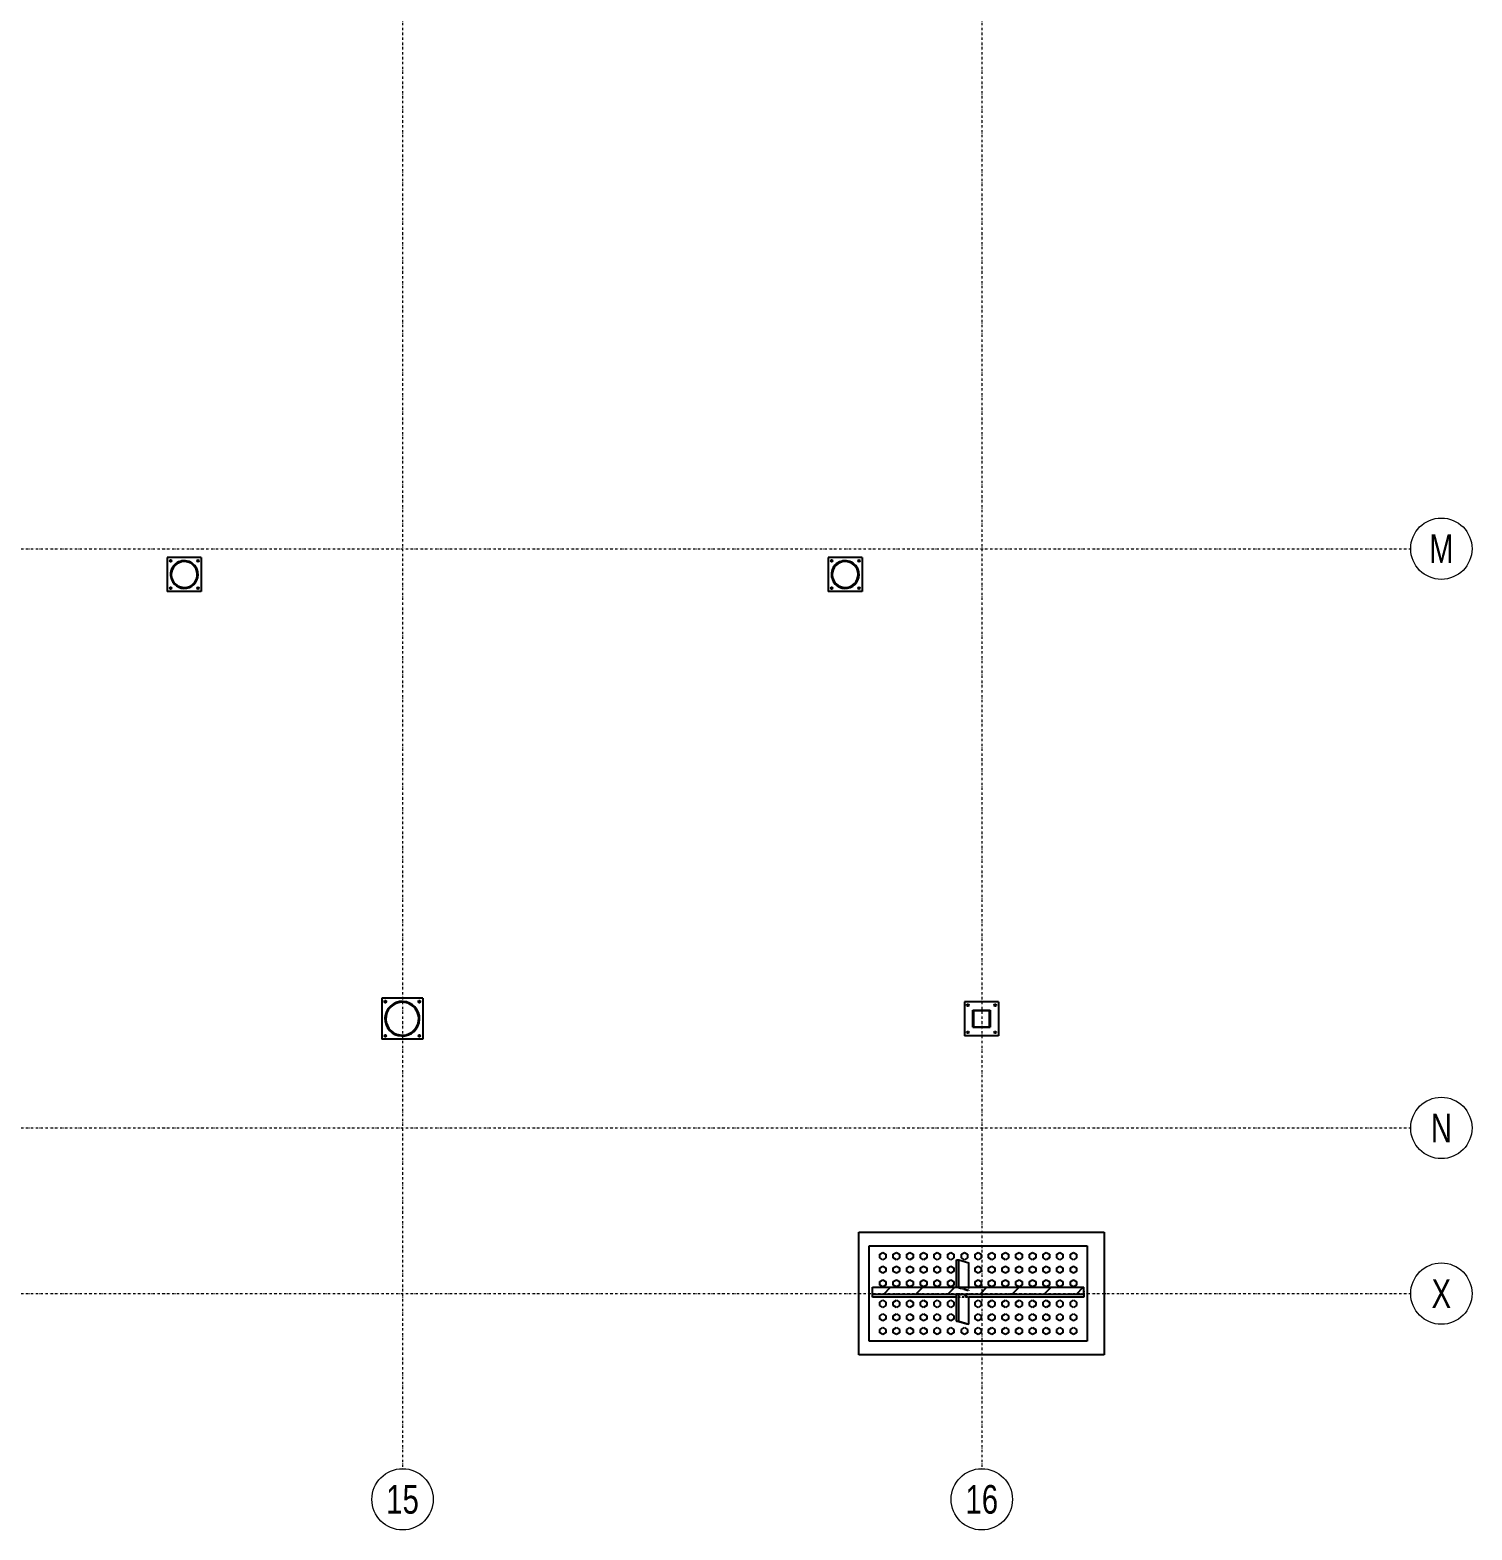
# Model space of a CAD drawing. Header units: millimetres. Extents: x 1541 to 289025, y -12015 to 47026.
# Drawn here: x 96477 to 98011, y -11969 to -10374 of the extents above; entities that cross this region are included whole.
import ezdxf
from ezdxf.enums import TextEntityAlignment as Align

# ---------------------------------------------------------------- set-up
doc = ezdxf.new("R2010")
doc.units = ezdxf.units.MM
doc.header["$LTSCALE"] = 0.1
for name, pattern in [('DASHDOTX2', [50.8, 25.4, -12.7, 0, -12.7]), ('DXK_LINE_DOT2', [3.9198, 1.9599, -1.9599]), ('Grid Line', [3.33375, 1.905, -0.47625, 0.47625, -0.47625])]:
    doc.linetypes.add(name, pattern=pattern)
doc.layers.get('0').update_dxf_attribs({"color": 255})
doc.layers.add('E_EJES', color=8, linetype='Continuous', lineweight=9)
doc.layers.add('E_EJES-1', color=8, linetype='Grid Line', lineweight=9)
doc.styles.add('Swis721 LtCn BT_1', font='swisscl.ttf', dxfattribs={"height": 0.42})

# ---------------------------------------------------------------- blocks, each defined once
blk = doc.blocks.new('Grid - CNI_NOMBRE EJES-372759-_26_00m_LOC COLUMNAS Y MUROS PISO 7')
at = {"layer": 'E_EJES'}
blk.add_circle((0, 0), 0.003, dxfattribs=at)

msp = doc.modelspace()

# ---------------------------------------------------------------- hatches: boundary and pattern name
at = {"linetype": 'Continuous'}
h = msp.add_hatch(color=96, dxfattribs=at)
h.paths.add_polyline_path([(96656, -10952.7), (96655.8, -10950.1), (96655.1, -10947.7), (96654, -10945.3), (96652.6, -10943.2), (96650.7, -10941.4), (96648.6, -10940), (96646.3, -10938.9), (96643.8, -10938.2), (96641.3, -10938), (96638.7, -10938.2), (96636.2, -10938.9), (96633.9, -10940), (96631.8, -10941.4), (96630, -10943.2), (96628.5, -10945.3), (96627.5, -10947.7), (96626.8, -10950.1), (96626.6, -10952.7), (96626.8, -10955.3), (96627.5, -10957.7), (96628.5, -10960.1), (96630, -10962.2), (96631.8, -10964), (96633.9, -10965.4), (96636.2, -10966.5), (96638.7, -10967.2), (96641.3, -10967.4), (96643.8, -10967.2), (96646.3, -10966.5), (96648.6, -10965.4), (96650.7, -10964), (96652.6, -10962.2), (96654, -10960.1), (96655.1, -10957.7), (96655.8, -10955.3)])
h.paths.add_polyline_path([(96654.3, -10957.4), (96653.3, -10959.6), (96651.9, -10961.6), (96650.2, -10963.3), (96648.2, -10964.7), (96646, -10965.7), (96643.7, -10966.3), (96641.3, -10966.5), (96638.9, -10966.3), (96636.5, -10965.7), (96634.4, -10964.7), (96632.4, -10963.3), (96630.7, -10961.6), (96629.3, -10959.6), (96628.3, -10957.4), (96627.6, -10955.1), (96627.4, -10952.7), (96627.6, -10950.3), (96628.3, -10948), (96629.3, -10945.8), (96630.7, -10943.8), (96632.4, -10942.1), (96634.4, -10940.7), (96636.5, -10939.7), (96638.9, -10939.1), (96641.3, -10938.9), (96643.7, -10939.1), (96646, -10939.7), (96648.2, -10940.7), (96650.2, -10942.1), (96651.9, -10943.8), (96653.3, -10945.8), (96654.3, -10948), (96654.9, -10950.3), (96655.1, -10952.7), (96654.9, -10955.1)])
h = msp.add_hatch(color=96, dxfattribs=at)
h.paths.add_polyline_path([(97359.1, -10952.7), (97358.9, -10950.1), (97358.3, -10947.7), (97357.2, -10945.3), (97355.7, -10943.2), (97353.9, -10941.4), (97351.8, -10940), (97349.5, -10938.9), (97347, -10938.2), (97344.4, -10938), (97341.9, -10938.2), (97339.4, -10938.9), (97337.1, -10940), (97335, -10941.4), (97333.2, -10943.2), (97331.7, -10945.3), (97330.6, -10947.7), (97329.9, -10950.1), (97329.7, -10952.7), (97329.9, -10955.3), (97330.6, -10957.7), (97331.7, -10960.1), (97333.2, -10962.2), (97335, -10964), (97337.1, -10965.4), (97339.4, -10966.5), (97341.9, -10967.2), (97344.4, -10967.4), (97347, -10967.2), (97349.5, -10966.5), (97351.8, -10965.4), (97353.9, -10964), (97355.7, -10962.2), (97357.2, -10960.1), (97358.3, -10957.7), (97358.9, -10955.3)])
h.paths.add_polyline_path([(97357.4, -10957.4), (97356.4, -10959.6), (97355, -10961.6), (97353.3, -10963.3), (97351.4, -10964.7), (97349.2, -10965.7), (97346.8, -10966.3), (97344.4, -10966.5), (97342, -10966.3), (97339.7, -10965.7), (97337.5, -10964.7), (97335.5, -10963.3), (97333.8, -10961.6), (97332.4, -10959.6), (97331.4, -10957.4), (97330.8, -10955.1), (97330.6, -10952.7), (97330.8, -10950.3), (97331.4, -10948), (97332.4, -10945.8), (97333.8, -10943.8), (97335.5, -10942.1), (97337.5, -10940.7), (97339.7, -10939.7), (97342, -10939.1), (97344.4, -10938.9), (97346.8, -10939.1), (97349.2, -10939.7), (97351.4, -10940.7), (97353.3, -10942.1), (97355, -10943.8), (97356.4, -10945.8), (97357.4, -10948), (97358.1, -10950.3), (97358.3, -10952.7), (97358.1, -10955.1)])
h = msp.add_hatch(color=96, dxfattribs=at)
h.paths.add_polyline_path([(96891.7, -11425.1), (96891.4, -11422.2), (96890.8, -11419.4), (96889.7, -11416.8), (96888.1, -11414.3), (96886.3, -11412.1), (96884.1, -11410.2), (96881.6, -11408.7), (96878.9, -11407.6), (96876.1, -11406.9), (96873.2, -11406.7), (96870.4, -11406.9), (96867.6, -11407.6), (96864.9, -11408.7), (96862.4, -11410.2), (96860.2, -11412.1), (96858.4, -11414.3), (96856.8, -11416.8), (96855.7, -11419.4), (96855.1, -11422.2), (96854.8, -11425.1), (96855.1, -11428), (96855.7, -11430.8), (96856.8, -11433.5), (96858.4, -11435.9), (96860.2, -11438.1), (96862.4, -11440), (96864.9, -11441.5), (96867.6, -11442.6), (96870.4, -11443.3), (96873.2, -11443.5), (96876.1, -11443.3), (96878.9, -11442.6), (96881.6, -11441.5), (96884.1, -11440), (96886.3, -11438.1), (96888.1, -11435.9), (96889.7, -11433.5), (96890.8, -11430.8), (96891.4, -11428)])
h.paths.add_polyline_path([(96889.9, -11430.5), (96888.9, -11433.1), (96887.4, -11435.4), (96885.7, -11437.5), (96883.6, -11439.3), (96881.2, -11440.8), (96878.7, -11441.8), (96876, -11442.4), (96873.2, -11442.7), (96870.5, -11442.4), (96867.8, -11441.8), (96865.3, -11440.8), (96862.9, -11439.3), (96860.8, -11437.5), (96859.1, -11435.4), (96857.6, -11433.1), (96856.6, -11430.5), (96855.9, -11427.9), (96855.7, -11425.1), (96855.9, -11422.4), (96856.6, -11419.7), (96857.6, -11417.2), (96859.1, -11414.8), (96860.8, -11412.7), (96862.9, -11410.9), (96865.3, -11409.5), (96867.8, -11408.4), (96870.5, -11407.8), (96873.2, -11407.6), (96876, -11407.8), (96878.7, -11408.4), (96881.2, -11409.5), (96883.6, -11410.9), (96885.7, -11412.7), (96887.4, -11414.8), (96888.9, -11417.2), (96889.9, -11419.7), (96890.6, -11422.4), (96890.8, -11425.1), (96890.6, -11427.9)])
h = msp.add_hatch(dxfattribs=at)
h.set_pattern_fill('', scale=7.611392, style=0, pattern_type=0)
h.set_pattern_definition([(45, (97480.348, -11416.054), (-17.088, 17.088), [])])
h.paths.add_polyline_path([(97498.5, -11416.1), (97480.3, -11416.1), (97480.3, -11434.2), (97498.5, -11434.2)])
h.paths.add_polyline_path([(97480.9, -11433.6), (97480.9, -11416.6), (97497.9, -11416.6), (97497.9, -11433.6)])
h = msp.add_hatch(dxfattribs=at)
h.set_pattern_fill('', scale=7.611392, style=0, pattern_type=0)
h.set_pattern_definition([(45, (97597.685, -11710.71), (-17.088, 17.088), [])])
h.paths.add_polyline_path([(97598.2, -11715.9), (97597.7, -11710.7), (97373.4, -11710.7), (97373.4, -11718), (97598.2, -11718)])

# ---------------------------------------------------------------- linework, layer by layer
at = {"color": 2, "linetype": 'Continuous'}
for p, q in [((96659.4, -10934.6), (96623.2, -10934.6)), ((96623.2, -10934.6), (96623.2, -10970.8)), ((96659.4, -10934.6), (96659.4, -10970.8)), ((97362.6, -10934.6), (97326.3, -10934.6)), ((97326.3, -10934.6), (97326.3, -10970.8)), ((97362.6, -10934.6), (97362.6, -10970.8)), ((96659.4, -10970.8), (96623.2, -10970.8)), ((97362.6, -10970.8), (97326.3, -10970.8)), ((96895, -11403.4), (96851.5, -11403.4)), ((96851.5, -11403.4), (96851.5, -11446.9)), ((96895, -11403.4), (96895, -11446.9)), ((97507.5, -11407), (97471.3, -11407)), ((97471.3, -11407), (97471.3, -11443.2)), ((97480.3, -11434.2), (97480.3, -11416.1)), ((97480.3, -11416.1), (97498.5, -11416.1)), ((97497.9, -11416.6), (97480.9, -11416.6)), ((97480.9, -11416.6), (97480.9, -11433.6)), ((97497.9, -11433.6), (97497.9, -11416.6)), ((97498.5, -11416.1), (97498.5, -11434.2)), ((97507.5, -11407), (97507.5, -11443.2)), ((97480.3, -11434.2), (97498.5, -11434.2)), ((97480.9, -11433.6), (97497.9, -11433.6)), ((96895, -11446.9), (96851.5, -11446.9)), ((97507.5, -11443.2), (97471.3, -11443.2)), ((97358.9, -11652.3), (97619.9, -11652.3)), ((97358.9, -11782.7), (97358.9, -11652.3)), ((97619.9, -11652.3), (97619.9, -11782.7)), ((97369.8, -11768.2), (97369.8, -11666.8)), ((97369.8, -11666.8), (97601.8, -11666.8)), ((97601.8, -11666.8), (97601.8, -11768.2)), ((97462.9, -11710.7), (97462.9, -11681.6)), ((97462.9, -11681.6), (97465.3, -11681.7)), ((97465.3, -11681.7), (97476.1, -11684.9)), ((97465.3, -11710.8), (97465.3, -11681.7)), ((97476, -11710.7), (97476.1, -11684.9)), ((97373.4, -11718), (97373.4, -11710.7)), ((97373.4, -11710.7), (97597.7, -11710.7)), ((97373.4, -11721.1), (97373.4, -11718)), ((97373.4, -11718), (97598.2, -11718)), ((97462.9, -11721.1), (97373.4, -11721.1)), ((97462.9, -11710.7), (97465.3, -11710.8)), ((97462.9, -11746.9), (97462.9, -11717.8)), ((97462.9, -11717.8), (97465.3, -11717.8)), ((97465.3, -11746.9), (97465.3, -11717.8)), ((97476, -11750.1), (97476.1, -11721.1)), ((97598.2, -11721.1), (97476.1, -11721.1)), ((97597.7, -11710.7), (97598.2, -11710.7)), ((97597.7, -11710.7), (97598.2, -11715.9)), ((97598.2, -11715.9), (97598.2, -11710.7)), ((97598.2, -11718), (97598.2, -11715.9)), ((97598.2, -11718), (97598.2, -11721.1)), ((97473.8, -11750.1), (97462.9, -11746.9)), ((97462.9, -11746.9), (97465.3, -11746.9)), ((97465.3, -11746.9), (97476, -11750.1)), ((97476, -11750.1), (97473.8, -11750.1)), ((97601.8, -11768.2), (97369.8, -11768.2)), ((97619.9, -11782.7), (97358.9, -11782.7))]:
    msp.add_line(p, q, dxfattribs=at)
at = {"color": 7, "linetype": 'Continuous'}
for p, q in [((96625.7, -10938.2), (96626.2, -10937.2)), ((96626.2, -10939.2), (96625.7, -10938.2)), ((96626.2, -10937.2), (96627.3, -10937.2)), ((96627.3, -10939.2), (96626.2, -10939.2)), ((96627.3, -10937.2), (96627.9, -10938.2)), ((96627.9, -10938.2), (96627.3, -10939.2)), ((96654.6, -10938.2), (96655.2, -10937.2)), ((96655.2, -10939.2), (96654.6, -10938.2)), ((96655.2, -10937.2), (96656.3, -10937.2)), ((96656.3, -10939.2), (96655.2, -10939.2)), ((96656.3, -10937.2), (96656.9, -10938.2)), ((96656.9, -10938.2), (96656.3, -10939.2)), ((97328.8, -10938.2), (97329.4, -10937.2)), ((97329.4, -10939.2), (97328.8, -10938.2)), ((97329.4, -10937.2), (97330.5, -10937.2)), ((97330.5, -10939.2), (97329.4, -10939.2)), ((97330.5, -10937.2), (97331.1, -10938.2)), ((97331.1, -10938.2), (97330.5, -10939.2)), ((97357.8, -10938.2), (97358.4, -10937.2)), ((97358.4, -10939.2), (97357.8, -10938.2)), ((97358.4, -10937.2), (97359.5, -10937.2)), ((97359.5, -10939.2), (97358.4, -10939.2)), ((97359.5, -10937.2), (97360.1, -10938.2)), ((97360.1, -10938.2), (97359.5, -10939.2)), ((96625.7, -10967.2), (96626.2, -10966.2)), ((96626.2, -10968.2), (96625.7, -10967.2)), ((96626.2, -10966.2), (96627.3, -10966.2)), ((96627.3, -10968.2), (96626.2, -10968.2)), ((96627.3, -10966.2), (96627.9, -10967.2)), ((96627.9, -10967.2), (96627.3, -10968.2)), ((96654.6, -10967.2), (96655.2, -10966.2)), ((96655.2, -10968.2), (96654.6, -10967.2)), ((96655.2, -10966.2), (96656.3, -10966.2)), ((96656.3, -10968.2), (96655.2, -10968.2)), ((96656.3, -10966.2), (96656.9, -10967.2)), ((96656.9, -10967.2), (96656.3, -10968.2)), ((97328.8, -10967.2), (97329.4, -10966.2)), ((97329.4, -10968.2), (97328.8, -10967.2)), ((97329.4, -10966.2), (97330.5, -10966.2)), ((97330.5, -10968.2), (97329.4, -10968.2)), ((97330.5, -10966.2), (97331.1, -10967.2)), ((97331.1, -10967.2), (97330.5, -10968.2)), ((97357.8, -10967.2), (97358.4, -10966.2)), ((97358.4, -10968.2), (97357.8, -10967.2)), ((97358.4, -10966.2), (97359.5, -10966.2)), ((97359.5, -10968.2), (97358.4, -10968.2)), ((97359.5, -10966.2), (97360.1, -10967.2)), ((97360.1, -10967.2), (97359.5, -10968.2)), ((96853.8, -11407), (96854.5, -11405.8)), ((96854.5, -11405.8), (96855.8, -11405.8)), ((96855.8, -11405.8), (96856.5, -11407)), ((96890, -11407), (96890.7, -11405.8)), ((96890.7, -11405.8), (96892, -11405.8)), ((96892, -11405.8), (96892.7, -11407)), ((96854.5, -11408.2), (96853.8, -11407)), ((96855.8, -11408.2), (96854.5, -11408.2)), ((96856.5, -11407), (96855.8, -11408.2)), ((96890.7, -11408.2), (96890, -11407)), ((96892, -11408.2), (96890.7, -11408.2)), ((96892.7, -11407), (96892, -11408.2)), ((97473.8, -11410.6), (97474.3, -11409.6)), ((97474.3, -11411.6), (97473.8, -11410.6)), ((97474.3, -11409.6), (97475.5, -11409.6)), ((97475.5, -11411.6), (97474.3, -11411.6)), ((97475.5, -11409.6), (97476, -11410.6)), ((97476, -11410.6), (97475.5, -11411.6)), ((97502.8, -11410.6), (97503.3, -11409.6)), ((97503.3, -11411.6), (97502.8, -11410.6)), ((97503.3, -11409.6), (97504.5, -11409.6)), ((97504.5, -11411.6), (97503.3, -11411.6)), ((97504.5, -11409.6), (97505, -11410.6)), ((97505, -11410.6), (97504.5, -11411.6)), ((96853.8, -11443.2), (96854.5, -11442.1)), ((96854.5, -11444.4), (96853.8, -11443.2)), ((96854.5, -11442.1), (96855.8, -11442.1)), ((96855.8, -11444.4), (96854.5, -11444.4)), ((96855.8, -11442.1), (96856.5, -11443.2)), ((96856.5, -11443.2), (96855.8, -11444.4)), ((96890, -11443.2), (96890.7, -11442.1)), ((96890.7, -11444.4), (96890, -11443.2)), ((96890.7, -11442.1), (96892, -11442.1)), ((96892, -11444.4), (96890.7, -11444.4)), ((96892, -11442.1), (96892.7, -11443.2)), ((96892.7, -11443.2), (96892, -11444.4)), ((97473.8, -11439.6), (97474.3, -11438.6)), ((97474.3, -11440.6), (97473.8, -11439.6)), ((97474.3, -11438.6), (97475.5, -11438.6)), ((97475.5, -11440.6), (97474.3, -11440.6)), ((97475.5, -11438.6), (97476, -11439.6)), ((97476, -11439.6), (97475.5, -11440.6)), ((97502.8, -11439.6), (97503.3, -11438.6)), ((97503.3, -11440.6), (97502.8, -11439.6)), ((97503.3, -11438.6), (97504.5, -11438.6)), ((97504.5, -11440.6), (97503.3, -11440.6)), ((97504.5, -11438.6), (97505, -11439.6)), ((97505, -11439.6), (97504.5, -11440.6)), ((97381.1, -11675.7), (97384.3, -11673.9)), ((97381.1, -11679.5), (97381.1, -11675.7)), ((97384.3, -11673.9), (97387.6, -11675.7)), ((97387.6, -11675.7), (97387.6, -11679.5)), ((97395.6, -11675.7), (97398.8, -11673.9)), ((97395.6, -11679.5), (97395.6, -11675.7)), ((97398.8, -11673.9), (97402.1, -11675.7)), ((97402.1, -11675.7), (97402.1, -11679.5)), ((97410, -11675.7), (97413.3, -11673.9)), ((97410, -11679.5), (97410, -11675.7)), ((97413.3, -11673.9), (97416.6, -11675.7)), ((97416.6, -11675.7), (97416.6, -11679.5)), ((97424.5, -11675.7), (97427.8, -11673.9)), ((97424.5, -11679.5), (97424.5, -11675.7)), ((97427.8, -11673.9), (97431.1, -11675.7)), ((97431.1, -11675.7), (97431.1, -11679.5)), ((97439, -11675.7), (97442.3, -11673.9)), ((97439, -11679.5), (97439, -11675.7)), ((97442.3, -11673.9), (97445.6, -11675.7)), ((97445.6, -11675.7), (97445.6, -11679.5)), ((97453.5, -11675.7), (97456.8, -11673.9)), ((97453.5, -11679.5), (97453.5, -11675.7)), ((97456.8, -11673.9), (97460.1, -11675.7)), ((97460.1, -11675.7), (97460.1, -11679.5)), ((97468, -11675.7), (97471.3, -11673.9)), ((97468, -11679.5), (97468, -11675.7)), ((97471.3, -11673.9), (97474.6, -11675.7)), ((97474.6, -11675.7), (97474.6, -11679.5)), ((97482.5, -11675.7), (97485.8, -11673.9)), ((97482.5, -11679.5), (97482.5, -11675.7)), ((97485.8, -11673.9), (97489.1, -11675.7)), ((97489.1, -11675.7), (97489.1, -11679.5)), ((97497, -11675.7), (97500.3, -11673.9)), ((97497, -11679.5), (97497, -11675.7)), ((97500.3, -11673.9), (97503.6, -11675.7)), ((97503.6, -11675.7), (97503.6, -11679.5)), ((97511.5, -11675.7), (97514.8, -11673.9)), ((97511.5, -11679.5), (97511.5, -11675.7)), ((97514.8, -11673.9), (97518.1, -11675.7)), ((97518.1, -11675.7), (97518.1, -11679.5)), ((97526, -11675.7), (97529.3, -11673.9)), ((97526, -11679.5), (97526, -11675.7)), ((97529.3, -11673.9), (97532.6, -11675.7)), ((97532.6, -11675.7), (97532.6, -11679.5)), ((97540.5, -11675.7), (97543.8, -11673.9)), ((97540.5, -11679.5), (97540.5, -11675.7)), ((97543.8, -11673.9), (97547.1, -11675.7)), ((97547.1, -11675.7), (97547.1, -11679.5)), ((97555, -11675.7), (97558.3, -11673.9)), ((97555, -11679.5), (97555, -11675.7)), ((97558.3, -11673.9), (97561.6, -11675.7)), ((97561.6, -11675.7), (97561.6, -11679.5)), ((97569.5, -11675.7), (97572.8, -11673.9)), ((97569.5, -11679.5), (97569.5, -11675.7)), ((97572.8, -11673.9), (97576, -11675.7)), ((97576, -11675.7), (97576, -11679.5)), ((97584, -11675.7), (97587.3, -11673.9)), ((97584, -11679.5), (97584, -11675.7)), ((97587.3, -11673.9), (97590.5, -11675.7)), ((97590.5, -11675.7), (97590.5, -11679.5)), ((97384.3, -11681.4), (97381.1, -11679.5)), ((97381.1, -11690.2), (97384.3, -11688.4)), ((97381.1, -11694), (97381.1, -11690.2)), ((97387.6, -11679.5), (97384.3, -11681.4)), ((97384.3, -11688.4), (97387.6, -11690.2)), ((97387.6, -11690.2), (97387.6, -11694)), ((97398.8, -11681.4), (97395.6, -11679.5)), ((97395.6, -11690.2), (97398.8, -11688.4)), ((97395.6, -11694), (97395.6, -11690.2)), ((97402.1, -11679.5), (97398.8, -11681.4)), ((97398.8, -11688.4), (97402.1, -11690.2)), ((97402.1, -11690.2), (97402.1, -11694)), ((97413.3, -11681.4), (97410, -11679.5)), ((97410, -11690.2), (97413.3, -11688.4)), ((97410, -11694), (97410, -11690.2)), ((97416.6, -11679.5), (97413.3, -11681.4)), ((97413.3, -11688.4), (97416.6, -11690.2)), ((97416.6, -11690.2), (97416.6, -11694)), ((97427.8, -11681.4), (97424.5, -11679.5)), ((97424.5, -11690.2), (97427.8, -11688.4)), ((97424.5, -11694), (97424.5, -11690.2)), ((97431.1, -11679.5), (97427.8, -11681.4)), ((97427.8, -11688.4), (97431.1, -11690.2)), ((97431.1, -11690.2), (97431.1, -11694)), ((97442.3, -11681.4), (97439, -11679.5)), ((97439, -11690.2), (97442.3, -11688.4)), ((97439, -11694), (97439, -11690.2)), ((97445.6, -11679.5), (97442.3, -11681.4)), ((97442.3, -11688.4), (97445.6, -11690.2)), ((97445.6, -11690.2), (97445.6, -11694)), ((97456.8, -11681.4), (97453.5, -11679.5)), ((97453.5, -11690.2), (97456.8, -11688.4)), ((97453.5, -11694), (97453.5, -11690.2)), ((97460.1, -11679.5), (97456.8, -11681.4)), ((97456.8, -11688.4), (97460.1, -11690.2)), ((97460.1, -11690.2), (97460.1, -11694)), ((97471.3, -11681.4), (97468, -11679.5)), ((97474.6, -11679.5), (97471.3, -11681.4)), ((97485.8, -11681.4), (97482.5, -11679.5)), ((97482.5, -11690.2), (97485.8, -11688.4)), ((97482.5, -11694), (97482.5, -11690.2)), ((97489.1, -11679.5), (97485.8, -11681.4)), ((97485.8, -11688.4), (97489.1, -11690.2)), ((97489.1, -11690.2), (97489.1, -11694)), ((97500.3, -11681.4), (97497, -11679.5)), ((97497, -11690.2), (97500.3, -11688.4)), ((97497, -11694), (97497, -11690.2)), ((97503.6, -11679.5), (97500.3, -11681.4)), ((97500.3, -11688.4), (97503.6, -11690.2)), ((97503.6, -11690.2), (97503.6, -11694)), ((97514.8, -11681.4), (97511.5, -11679.5)), ((97511.5, -11690.2), (97514.8, -11688.4)), ((97511.5, -11694), (97511.5, -11690.2)), ((97518.1, -11679.5), (97514.8, -11681.4)), ((97514.8, -11688.4), (97518.1, -11690.2)), ((97518.1, -11690.2), (97518.1, -11694)), ((97529.3, -11681.4), (97526, -11679.5)), ((97526, -11690.2), (97529.3, -11688.4)), ((97526, -11694), (97526, -11690.2)), ((97532.6, -11679.5), (97529.3, -11681.4)), ((97529.3, -11688.4), (97532.6, -11690.2)), ((97532.6, -11690.2), (97532.6, -11694)), ((97543.8, -11681.4), (97540.5, -11679.5)), ((97540.5, -11690.2), (97543.8, -11688.4)), ((97540.5, -11694), (97540.5, -11690.2)), ((97547.1, -11679.5), (97543.8, -11681.4)), ((97543.8, -11688.4), (97547.1, -11690.2)), ((97547.1, -11690.2), (97547.1, -11694)), ((97558.3, -11681.4), (97555, -11679.5)), ((97555, -11690.2), (97558.3, -11688.4)), ((97555, -11694), (97555, -11690.2)), ((97561.6, -11679.5), (97558.3, -11681.4)), ((97558.3, -11688.4), (97561.6, -11690.2)), ((97561.6, -11690.2), (97561.6, -11694)), ((97572.8, -11681.4), (97569.5, -11679.5)), ((97569.5, -11690.2), (97572.8, -11688.4)), ((97569.5, -11694), (97569.5, -11690.2)), ((97576, -11679.5), (97572.8, -11681.4)), ((97572.8, -11688.4), (97576, -11690.2)), ((97576, -11690.2), (97576, -11694)), ((97587.3, -11681.4), (97584, -11679.5)), ((97584, -11690.2), (97587.3, -11688.4)), ((97584, -11694), (97584, -11690.2)), ((97590.5, -11679.5), (97587.3, -11681.4)), ((97587.3, -11688.4), (97590.5, -11690.2)), ((97590.5, -11690.2), (97590.5, -11694)), ((97384.3, -11695.9), (97381.1, -11694)), ((97381.1, -11704.7), (97384.3, -11702.9)), ((97381.1, -11708.5), (97381.1, -11704.7)), ((97384.3, -11710.4), (97381.1, -11708.5)), ((97387.6, -11694), (97384.3, -11695.9)), ((97384.3, -11702.9), (97387.6, -11704.7)), ((97387.6, -11708.5), (97384.3, -11710.4)), ((97387.6, -11704.7), (97387.6, -11708.5)), ((97398.8, -11695.9), (97395.6, -11694)), ((97395.6, -11704.7), (97398.8, -11702.9)), ((97395.6, -11708.5), (97395.6, -11704.7)), ((97398.8, -11710.4), (97395.6, -11708.5)), ((97402.1, -11694), (97398.8, -11695.9)), ((97398.8, -11702.9), (97402.1, -11704.7)), ((97402.1, -11708.5), (97398.8, -11710.4)), ((97402.1, -11704.7), (97402.1, -11708.5)), ((97413.3, -11695.9), (97410, -11694)), ((97410, -11704.7), (97413.3, -11702.9)), ((97410, -11708.5), (97410, -11704.7)), ((97413.3, -11710.4), (97410, -11708.5)), ((97416.6, -11694), (97413.3, -11695.9)), ((97413.3, -11702.9), (97416.6, -11704.7)), ((97416.6, -11708.5), (97413.3, -11710.4)), ((97416.6, -11704.7), (97416.6, -11708.5)), ((97427.8, -11695.9), (97424.5, -11694)), ((97424.5, -11704.7), (97427.8, -11702.9)), ((97424.5, -11708.5), (97424.5, -11704.7)), ((97427.8, -11710.4), (97424.5, -11708.5)), ((97431.1, -11694), (97427.8, -11695.9)), ((97427.8, -11702.9), (97431.1, -11704.7)), ((97431.1, -11708.5), (97427.8, -11710.4)), ((97431.1, -11704.7), (97431.1, -11708.5)), ((97442.3, -11695.9), (97439, -11694)), ((97439, -11704.7), (97442.3, -11702.9)), ((97439, -11708.5), (97439, -11704.7)), ((97442.3, -11710.4), (97439, -11708.5)), ((97445.6, -11694), (97442.3, -11695.9)), ((97442.3, -11702.9), (97445.6, -11704.7)), ((97445.6, -11708.5), (97442.3, -11710.4)), ((97445.6, -11704.7), (97445.6, -11708.5)), ((97456.8, -11695.9), (97453.5, -11694)), ((97453.5, -11704.7), (97456.8, -11702.9)), ((97453.5, -11708.5), (97453.5, -11704.7)), ((97456.8, -11710.4), (97453.5, -11708.5)), ((97460.1, -11694), (97456.8, -11695.9)), ((97456.8, -11702.9), (97460.1, -11704.7)), ((97460.1, -11708.5), (97456.8, -11710.4)), ((97460.1, -11704.7), (97460.1, -11708.5)), ((97485.8, -11695.9), (97482.5, -11694)), ((97482.5, -11704.7), (97485.8, -11702.9)), ((97482.5, -11708.5), (97482.5, -11704.7)), ((97485.8, -11710.4), (97482.5, -11708.5)), ((97489.1, -11694), (97485.8, -11695.9)), ((97485.8, -11702.9), (97489.1, -11704.7)), ((97489.1, -11708.5), (97485.8, -11710.4)), ((97489.1, -11704.7), (97489.1, -11708.5)), ((97500.3, -11695.9), (97497, -11694)), ((97497, -11704.7), (97500.3, -11702.9)), ((97497, -11708.5), (97497, -11704.7)), ((97500.3, -11710.4), (97497, -11708.5)), ((97503.6, -11694), (97500.3, -11695.9)), ((97500.3, -11702.9), (97503.6, -11704.7)), ((97503.6, -11708.5), (97500.3, -11710.4)), ((97503.6, -11704.7), (97503.6, -11708.5)), ((97514.8, -11695.9), (97511.5, -11694)), ((97511.5, -11704.7), (97514.8, -11702.9)), ((97511.5, -11708.5), (97511.5, -11704.7)), ((97514.8, -11710.4), (97511.5, -11708.5)), ((97518.1, -11694), (97514.8, -11695.9)), ((97514.8, -11702.9), (97518.1, -11704.7)), ((97518.1, -11708.5), (97514.8, -11710.4)), ((97518.1, -11704.7), (97518.1, -11708.5)), ((97529.3, -11695.9), (97526, -11694)), ((97526, -11704.7), (97529.3, -11702.9)), ((97526, -11708.5), (97526, -11704.7)), ((97529.3, -11710.4), (97526, -11708.5)), ((97532.6, -11694), (97529.3, -11695.9)), ((97529.3, -11702.9), (97532.6, -11704.7)), ((97532.6, -11708.5), (97529.3, -11710.4)), ((97532.6, -11704.7), (97532.6, -11708.5)), ((97543.8, -11695.9), (97540.5, -11694)), ((97540.5, -11704.7), (97543.8, -11702.9)), ((97540.5, -11708.5), (97540.5, -11704.7)), ((97543.8, -11710.4), (97540.5, -11708.5)), ((97547.1, -11694), (97543.8, -11695.9)), ((97543.8, -11702.9), (97547.1, -11704.7)), ((97547.1, -11708.5), (97543.8, -11710.4)), ((97547.1, -11704.7), (97547.1, -11708.5)), ((97558.3, -11695.9), (97555, -11694)), ((97555, -11704.7), (97558.3, -11702.9)), ((97555, -11708.5), (97555, -11704.7)), ((97558.3, -11710.4), (97555, -11708.5)), ((97561.6, -11694), (97558.3, -11695.9)), ((97558.3, -11702.9), (97561.6, -11704.7)), ((97561.6, -11708.5), (97558.3, -11710.4)), ((97561.6, -11704.7), (97561.6, -11708.5)), ((97572.8, -11695.9), (97569.5, -11694)), ((97569.5, -11704.7), (97572.8, -11702.9)), ((97569.5, -11708.5), (97569.5, -11704.7)), ((97572.8, -11710.4), (97569.5, -11708.5)), ((97576, -11694), (97572.8, -11695.9)), ((97572.8, -11702.9), (97576, -11704.7)), ((97576, -11708.5), (97572.8, -11710.4)), ((97576, -11704.7), (97576, -11708.5)), ((97587.3, -11695.9), (97584, -11694)), ((97584, -11704.7), (97587.3, -11702.9)), ((97584, -11708.5), (97584, -11704.7)), ((97587.3, -11710.4), (97584, -11708.5)), ((97590.5, -11694), (97587.3, -11695.9)), ((97587.3, -11702.9), (97590.5, -11704.7)), ((97590.5, -11708.5), (97587.3, -11710.4)), ((97590.5, -11704.7), (97590.5, -11708.5)), ((97381.1, -11726.5), (97384.3, -11724.6)), ((97384.3, -11724.6), (97387.6, -11726.5)), ((97395.6, -11726.5), (97398.8, -11724.6)), ((97398.8, -11724.6), (97402.1, -11726.5)), ((97410, -11726.5), (97413.3, -11724.6)), ((97413.3, -11724.6), (97416.6, -11726.5)), ((97424.5, -11726.5), (97427.8, -11724.6)), ((97427.8, -11724.6), (97431.1, -11726.5)), ((97439, -11726.5), (97442.3, -11724.6)), ((97442.3, -11724.6), (97445.6, -11726.5)), ((97453.5, -11726.5), (97456.8, -11724.6)), ((97456.8, -11724.6), (97460.1, -11726.5)), ((97482.5, -11726.5), (97485.8, -11724.6)), ((97485.8, -11724.6), (97489.1, -11726.5)), ((97497, -11726.5), (97500.3, -11724.6)), ((97500.3, -11724.6), (97503.6, -11726.5)), ((97511.5, -11726.5), (97514.8, -11724.6)), ((97514.8, -11724.6), (97518.1, -11726.5)), ((97526, -11726.5), (97529.3, -11724.6)), ((97529.3, -11724.6), (97532.6, -11726.5)), ((97540.5, -11726.5), (97543.8, -11724.6)), ((97543.8, -11724.6), (97547.1, -11726.5)), ((97555, -11726.5), (97558.3, -11724.6)), ((97558.3, -11724.6), (97561.6, -11726.5)), ((97569.5, -11726.5), (97572.8, -11724.6)), ((97572.8, -11724.6), (97576, -11726.5)), ((97584, -11726.5), (97587.3, -11724.6)), ((97587.3, -11724.6), (97590.5, -11726.5)), ((97381.1, -11730.2), (97381.1, -11726.5)), ((97384.3, -11732.1), (97381.1, -11730.2)), ((97381.1, -11741), (97384.3, -11739.1)), ((97381.1, -11744.7), (97381.1, -11741)), ((97387.6, -11730.2), (97384.3, -11732.1)), ((97384.3, -11739.1), (97387.6, -11741)), ((97387.6, -11726.5), (97387.6, -11730.2)), ((97387.6, -11741), (97387.6, -11744.7)), ((97395.6, -11730.2), (97395.6, -11726.5)), ((97398.8, -11732.1), (97395.6, -11730.2)), ((97395.6, -11741), (97398.8, -11739.1)), ((97395.6, -11744.7), (97395.6, -11741)), ((97402.1, -11730.2), (97398.8, -11732.1)), ((97398.8, -11739.1), (97402.1, -11741)), ((97402.1, -11726.5), (97402.1, -11730.2)), ((97402.1, -11741), (97402.1, -11744.7)), ((97410, -11730.2), (97410, -11726.5)), ((97413.3, -11732.1), (97410, -11730.2)), ((97410, -11741), (97413.3, -11739.1)), ((97410, -11744.7), (97410, -11741)), ((97416.6, -11730.2), (97413.3, -11732.1)), ((97413.3, -11739.1), (97416.6, -11741)), ((97416.6, -11726.5), (97416.6, -11730.2)), ((97416.6, -11741), (97416.6, -11744.7)), ((97424.5, -11730.2), (97424.5, -11726.5)), ((97427.8, -11732.1), (97424.5, -11730.2)), ((97424.5, -11741), (97427.8, -11739.1)), ((97424.5, -11744.7), (97424.5, -11741)), ((97431.1, -11730.2), (97427.8, -11732.1)), ((97427.8, -11739.1), (97431.1, -11741)), ((97431.1, -11726.5), (97431.1, -11730.2)), ((97431.1, -11741), (97431.1, -11744.7)), ((97439, -11730.2), (97439, -11726.5)), ((97442.3, -11732.1), (97439, -11730.2)), ((97439, -11741), (97442.3, -11739.1)), ((97439, -11744.7), (97439, -11741)), ((97445.6, -11730.2), (97442.3, -11732.1)), ((97442.3, -11739.1), (97445.6, -11741)), ((97445.6, -11726.5), (97445.6, -11730.2)), ((97445.6, -11741), (97445.6, -11744.7)), ((97453.5, -11730.2), (97453.5, -11726.5)), ((97456.8, -11732.1), (97453.5, -11730.2)), ((97453.5, -11741), (97456.8, -11739.1)), ((97453.5, -11744.7), (97453.5, -11741)), ((97460.1, -11730.2), (97456.8, -11732.1)), ((97456.8, -11739.1), (97460.1, -11741)), ((97460.1, -11726.5), (97460.1, -11730.2)), ((97460.1, -11741), (97460.1, -11744.7)), ((97482.5, -11730.2), (97482.5, -11726.5)), ((97485.8, -11732.1), (97482.5, -11730.2)), ((97482.5, -11741), (97485.8, -11739.1)), ((97482.5, -11744.7), (97482.5, -11741)), ((97489.1, -11730.2), (97485.8, -11732.1)), ((97485.8, -11739.1), (97489.1, -11741)), ((97489.1, -11726.5), (97489.1, -11730.2)), ((97489.1, -11741), (97489.1, -11744.7)), ((97497, -11730.2), (97497, -11726.5)), ((97500.3, -11732.1), (97497, -11730.2)), ((97497, -11741), (97500.3, -11739.1)), ((97497, -11744.7), (97497, -11741)), ((97503.6, -11730.2), (97500.3, -11732.1)), ((97500.3, -11739.1), (97503.6, -11741)), ((97503.6, -11726.5), (97503.6, -11730.2)), ((97503.6, -11741), (97503.6, -11744.7)), ((97511.5, -11730.2), (97511.5, -11726.5)), ((97514.8, -11732.1), (97511.5, -11730.2)), ((97511.5, -11741), (97514.8, -11739.1)), ((97511.5, -11744.7), (97511.5, -11741)), ((97518.1, -11730.2), (97514.8, -11732.1)), ((97514.8, -11739.1), (97518.1, -11741)), ((97518.1, -11726.5), (97518.1, -11730.2)), ((97518.1, -11741), (97518.1, -11744.7)), ((97526, -11730.2), (97526, -11726.5)), ((97529.3, -11732.1), (97526, -11730.2)), ((97526, -11741), (97529.3, -11739.1)), ((97526, -11744.7), (97526, -11741)), ((97532.6, -11730.2), (97529.3, -11732.1)), ((97529.3, -11739.1), (97532.6, -11741)), ((97532.6, -11726.5), (97532.6, -11730.2)), ((97532.6, -11741), (97532.6, -11744.7)), ((97540.5, -11730.2), (97540.5, -11726.5)), ((97543.8, -11732.1), (97540.5, -11730.2)), ((97540.5, -11741), (97543.8, -11739.1)), ((97540.5, -11744.7), (97540.5, -11741)), ((97547.1, -11730.2), (97543.8, -11732.1)), ((97543.8, -11739.1), (97547.1, -11741)), ((97547.1, -11726.5), (97547.1, -11730.2)), ((97547.1, -11741), (97547.1, -11744.7)), ((97555, -11730.2), (97555, -11726.5)), ((97558.3, -11732.1), (97555, -11730.2)), ((97555, -11741), (97558.3, -11739.1)), ((97555, -11744.7), (97555, -11741)), ((97561.6, -11730.2), (97558.3, -11732.1)), ((97558.3, -11739.1), (97561.6, -11741)), ((97561.6, -11726.5), (97561.6, -11730.2)), ((97561.6, -11741), (97561.6, -11744.7)), ((97569.5, -11730.2), (97569.5, -11726.5)), ((97572.8, -11732.1), (97569.5, -11730.2)), ((97569.5, -11741), (97572.8, -11739.1)), ((97569.5, -11744.7), (97569.5, -11741)), ((97576, -11730.2), (97572.8, -11732.1)), ((97572.8, -11739.1), (97576, -11741)), ((97576, -11726.5), (97576, -11730.2)), ((97576, -11741), (97576, -11744.7)), ((97584, -11730.2), (97584, -11726.5)), ((97587.3, -11732.1), (97584, -11730.2)), ((97584, -11741), (97587.3, -11739.1)), ((97584, -11744.7), (97584, -11741)), ((97590.5, -11730.2), (97587.3, -11732.1)), ((97587.3, -11739.1), (97590.5, -11741)), ((97590.5, -11726.5), (97590.5, -11730.2)), ((97590.5, -11741), (97590.5, -11744.7)), ((97384.3, -11746.6), (97381.1, -11744.7)), ((97381.1, -11755.5), (97384.3, -11753.6)), ((97381.1, -11759.2), (97381.1, -11755.5)), ((97387.6, -11744.7), (97384.3, -11746.6)), ((97384.3, -11753.6), (97387.6, -11755.5)), ((97387.6, -11755.5), (97387.6, -11759.2)), ((97398.8, -11746.6), (97395.6, -11744.7)), ((97395.6, -11755.5), (97398.8, -11753.6)), ((97395.6, -11759.2), (97395.6, -11755.5)), ((97402.1, -11744.7), (97398.8, -11746.6)), ((97398.8, -11753.6), (97402.1, -11755.5)), ((97402.1, -11755.5), (97402.1, -11759.2)), ((97413.3, -11746.6), (97410, -11744.7)), ((97410, -11755.5), (97413.3, -11753.6)), ((97410, -11759.2), (97410, -11755.5)), ((97416.6, -11744.7), (97413.3, -11746.6)), ((97413.3, -11753.6), (97416.6, -11755.5)), ((97416.6, -11755.5), (97416.6, -11759.2)), ((97427.8, -11746.6), (97424.5, -11744.7)), ((97424.5, -11755.5), (97427.8, -11753.6)), ((97424.5, -11759.2), (97424.5, -11755.5)), ((97431.1, -11744.7), (97427.8, -11746.6)), ((97427.8, -11753.6), (97431.1, -11755.5)), ((97431.1, -11755.5), (97431.1, -11759.2)), ((97442.3, -11746.6), (97439, -11744.7)), ((97439, -11755.5), (97442.3, -11753.6)), ((97439, -11759.2), (97439, -11755.5)), ((97445.6, -11744.7), (97442.3, -11746.6)), ((97442.3, -11753.6), (97445.6, -11755.5)), ((97445.6, -11755.5), (97445.6, -11759.2)), ((97456.8, -11746.6), (97453.5, -11744.7)), ((97453.5, -11755.5), (97456.8, -11753.6)), ((97453.5, -11759.2), (97453.5, -11755.5)), ((97460.1, -11744.7), (97456.8, -11746.6)), ((97456.8, -11753.6), (97460.1, -11755.5)), ((97460.1, -11755.5), (97460.1, -11759.2)), ((97468, -11755.5), (97471.3, -11753.6)), ((97468, -11759.2), (97468, -11755.5)), ((97471.3, -11753.6), (97474.6, -11755.5)), ((97474.6, -11755.5), (97474.6, -11759.2)), ((97485.8, -11746.6), (97482.5, -11744.7)), ((97482.5, -11755.5), (97485.8, -11753.6)), ((97482.5, -11759.2), (97482.5, -11755.5)), ((97489.1, -11744.7), (97485.8, -11746.6)), ((97485.8, -11753.6), (97489.1, -11755.5)), ((97489.1, -11755.5), (97489.1, -11759.2)), ((97500.3, -11746.6), (97497, -11744.7)), ((97497, -11755.5), (97500.3, -11753.6)), ((97497, -11759.2), (97497, -11755.5)), ((97503.6, -11744.7), (97500.3, -11746.6)), ((97500.3, -11753.6), (97503.6, -11755.5)), ((97503.6, -11755.5), (97503.6, -11759.2)), ((97514.8, -11746.6), (97511.5, -11744.7)), ((97511.5, -11755.5), (97514.8, -11753.6)), ((97511.5, -11759.2), (97511.5, -11755.5)), ((97518.1, -11744.7), (97514.8, -11746.6)), ((97514.8, -11753.6), (97518.1, -11755.5)), ((97518.1, -11755.5), (97518.1, -11759.2)), ((97529.3, -11746.6), (97526, -11744.7)), ((97526, -11755.5), (97529.3, -11753.6)), ((97526, -11759.2), (97526, -11755.5)), ((97532.6, -11744.7), (97529.3, -11746.6)), ((97529.3, -11753.6), (97532.6, -11755.5)), ((97532.6, -11755.5), (97532.6, -11759.2)), ((97543.8, -11746.6), (97540.5, -11744.7)), ((97540.5, -11755.5), (97543.8, -11753.6)), ((97540.5, -11759.2), (97540.5, -11755.5)), ((97547.1, -11744.7), (97543.8, -11746.6)), ((97543.8, -11753.6), (97547.1, -11755.5)), ((97547.1, -11755.5), (97547.1, -11759.2)), ((97558.3, -11746.6), (97555, -11744.7)), ((97555, -11755.5), (97558.3, -11753.6)), ((97555, -11759.2), (97555, -11755.5)), ((97561.6, -11744.7), (97558.3, -11746.6)), ((97558.3, -11753.6), (97561.6, -11755.5)), ((97561.6, -11755.5), (97561.6, -11759.2)), ((97572.8, -11746.6), (97569.5, -11744.7)), ((97569.5, -11755.5), (97572.8, -11753.6)), ((97569.5, -11759.2), (97569.5, -11755.5)), ((97576, -11744.7), (97572.8, -11746.6)), ((97572.8, -11753.6), (97576, -11755.5)), ((97576, -11755.5), (97576, -11759.2)), ((97587.3, -11746.6), (97584, -11744.7)), ((97584, -11755.5), (97587.3, -11753.6)), ((97584, -11759.2), (97584, -11755.5)), ((97590.5, -11744.7), (97587.3, -11746.6)), ((97587.3, -11753.6), (97590.5, -11755.5)), ((97590.5, -11755.5), (97590.5, -11759.2)), ((97384.3, -11761.1), (97381.1, -11759.2)), ((97387.6, -11759.2), (97384.3, -11761.1)), ((97398.8, -11761.1), (97395.6, -11759.2)), ((97402.1, -11759.2), (97398.8, -11761.1)), ((97413.3, -11761.1), (97410, -11759.2)), ((97416.6, -11759.2), (97413.3, -11761.1)), ((97427.8, -11761.1), (97424.5, -11759.2)), ((97431.1, -11759.2), (97427.8, -11761.1)), ((97442.3, -11761.1), (97439, -11759.2)), ((97445.6, -11759.2), (97442.3, -11761.1)), ((97456.8, -11761.1), (97453.5, -11759.2)), ((97460.1, -11759.2), (97456.8, -11761.1)), ((97471.3, -11761.1), (97468, -11759.2)), ((97474.6, -11759.2), (97471.3, -11761.1)), ((97485.8, -11761.1), (97482.5, -11759.2)), ((97489.1, -11759.2), (97485.8, -11761.1)), ((97500.3, -11761.1), (97497, -11759.2)), ((97503.6, -11759.2), (97500.3, -11761.1)), ((97514.8, -11761.1), (97511.5, -11759.2)), ((97518.1, -11759.2), (97514.8, -11761.1)), ((97529.3, -11761.1), (97526, -11759.2)), ((97532.6, -11759.2), (97529.3, -11761.1)), ((97543.8, -11761.1), (97540.5, -11759.2)), ((97547.1, -11759.2), (97543.8, -11761.1)), ((97558.3, -11761.1), (97555, -11759.2)), ((97561.6, -11759.2), (97558.3, -11761.1)), ((97572.8, -11761.1), (97569.5, -11759.2)), ((97576, -11759.2), (97572.8, -11761.1)), ((97587.3, -11761.1), (97584, -11759.2)), ((97590.5, -11759.2), (97587.3, -11761.1))]:
    msp.add_line(p, q, dxfattribs=at)
at = {"color": 7, "linetype": 'DXK_LINE_DOT2'}
for p, q in [((97473.8, -11714), (97462.9, -11710.7)), ((97476.1, -11721.1), (97462.9, -11721.1)), ((97465.3, -11710.8), (97476, -11714)), ((97465.3, -11717.8), (97476.1, -11721)), ((97476, -11714), (97473.8, -11714)), ((97476, -11714), (97476, -11710.7)), ((97476.1, -11721.1), (97476.1, -11721))]:
    msp.add_line(p, q, dxfattribs=at)
at = {"color": 2, "linetype": 'Continuous'}
for centre, radius, start, end in [((96641.3, -10952.7), 14.7, 10, 190), ((96641.3, -10952.7), 13.8, 350, 170), ((97344.4, -10952.7), 14.7, 10, 190), ((97344.4, -10952.7), 13.8, 350, 170), ((96641.3, -10952.7), 14.7, 190, 10), ((96641.3, -10952.7), 13.8, 170, 350), ((97344.4, -10952.7), 14.7, 190, 10), ((97344.4, -10952.7), 13.8, 170, 350), ((96873.2, -11425.1), 18.4, 9, 189), ((96873.2, -11425.1), 18.4, 189, 9), ((96873.2, -11425.1), 17.5, 171, 351), ((96873.2, -11425.1), 17.5, 351, 171)]:
    msp.add_arc(centre, radius, start, end, dxfattribs=at)
at = {"layer": 'E_EJES'}
for centre in [(96873.5, -11936.3), (97489.7, -11936.3)]:
    msp.add_circle(centre, 32.6, dxfattribs=at)
at = {"layer": 'E_EJES-1', "linetype": 'DASHDOTX2'}
for p, q in [((96873.5, -9278.2), (96873.5, -11903.7)), ((97489.7, -9278.2), (97489.7, -11903.7)), ((90723.1, -10925.2), (97946, -10925.2)), ((90723.1, -11541.3), (97946, -11541.3)), ((90723.1, -11717.5), (97946, -11717.5))]:
    msp.add_line(p, q, dxfattribs=at)

# ---------------------------------------------------------------- block references
at = {"layer": 'E_EJES', "xscale": 10873.41661564557, "yscale": 10873.41661564557, "zscale": 10873.41661564557, "rotation": 269.9999999999994}
for p in [(97978.6, -10925.2), (97978.6, -11541.3), (97978.6, -11717.5)]:
    msp.add_blockref('Grid - CNI_NOMBRE EJES-372759-_26_00m_LOC COLUMNAS Y MUROS PISO 7', p, dxfattribs=at)

# ---------------------------------------------------------------- texts
at = {"layer": 'E_EJES', "style": 'Swis721 LtCn BT_1'}
for s, height, p in [('M', 30.4, (97978.6, -10925.2)), ('N', 30.4, (97978.6, -11541.3)), ('X', 30.4, (97978.6, -11717.5)), ('15', 30.45, (96873.5, -11936.3)), ('16', 30.45, (97489.7, -11936.3))]:
    msp.add_text(s, height=height, dxfattribs=at).set_placement(p, align=Align.MIDDLE_CENTER)

doc.saveas('drawing.dxf')
